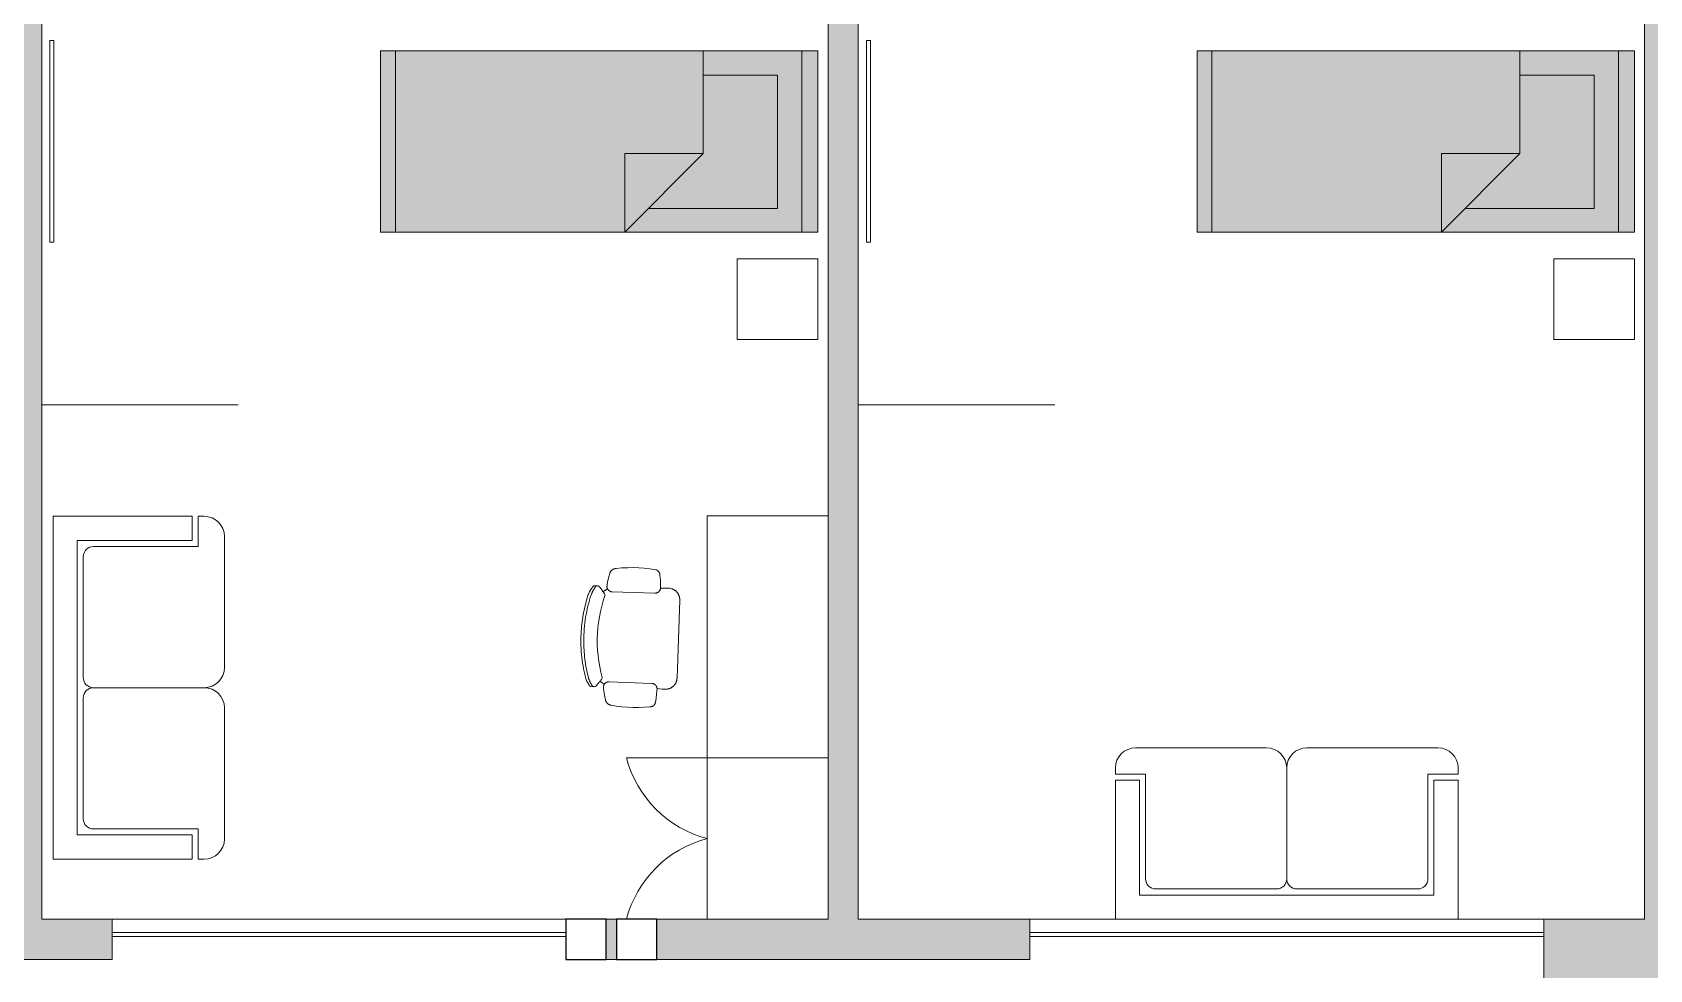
# Model space of a CAD drawing. Header units: metres. Extents: x 51 to 18146, y -212 to 18074.
# Drawn here: x 96.37 to 104.38, y 351.39 to 356.03 of the extents above; entities that cross this region are included whole.
import ezdxf

# ---------------------------------------------------------------- set-up
doc = ezdxf.new("R2010")
doc.units = ezdxf.units.M
doc.layers.get('0').update_dxf_attribs({"color": 250})
for name, color, linetype, lineweight in [('P0 - Antepecho', 250, 'Continuous', 15), ('P0 - Estructura', 250, 'Continuous', 25), ('P0 - Mobiliario', 250, 'Continuous', 9), ('P0 - Paredes', 250, 'Continuous', 20), ('P0 - Ventanas', 250, 'Continuous', 15)]:
    doc.layers.add(name, color=color, linetype=linetype, lineweight=lineweight)
doc.layers.get('0').freeze()

# ---------------------------------------------------------------- blocks, each defined once
blk = doc.blocks.new('CAMA01')
at = {"true_color": 0xffffff, "transparency": 33554610}
h = blk.add_hatch(color=7, dxfattribs=at)
h.dxf.hatch_style = 1
h.paths.add_polyline_path([(-2.8824434e-09, -0.0021700000017881), (0, 1.8626e-12), (0.0009000000013039, -1.1920929e-09), (0.0008999971123412, -0.0021700011976063)])
for p, q in [((0.0008999998944213, -8.02843601183e-05), (-1.066413e-10, -8.02831587122e-05)), ((0.0001219024024904, -0.0005678501427174), (0.0001219028891064, -0.000200283318758)), ((0.0001219028891064, -0.000200283318758), (0.0007819028915837, -0.0002002841942012)), ((0.0007819028915837, -0.0002002841942012), (0.0007819020384897, -0.0008404724586327)), ((1.3510794379e-06, -0.0005694204699248), (0.0005095589705743, -0.000569421146065)), ((0.0005095589705743, -0.000569421146065), (0.0005095584532246, -0.0009580084774643)), ((0.0008999987235293, -0.0009580089971423), (0.0005095589705743, -0.000569421146065)), ((0.0008999987235293, -0.0009580089971423), (0.0005095584532246, -0.0009580084774643)), ((0.0008999972106364, -0.0020961682585045), (-2.78437e-09, -0.0020961670682743))]:
    blk.add_line(p, q)
blk.add_lwpolyline([(-2.8824434e-09, -0.0021700000017881), (0, 1.8626e-12), (0.0009000000013039, -1.1920929e-09), (0.0008999971123412, -0.0021700011976063)], close=True)
blk = doc.blocks.new('MSA2')
for p, q in [((-0.8499999999999472, -0.0300000000001295), (-0.8499999999999472, -0.7200000000001237)), ((-0.8499999999999472, -0.0300000000001295), (0.8499999999999561, -0.0299999999998701)), ((0.8499999999999561, -0.0299999999998701), (0.8499999999999596, -0.7199999999998643)), ((-0.7299999999999427, -0.1500000000001305), (0.7299999999999552, -0.1499999999998711)), ((-0.7299999999999427, -0.1500000000001305), (-0.7299999999999427, -0.7200000000001308)), ((0.7299999999999552, -0.1499999999998711), (0.7299999999999587, -0.7199999999998679)), ((-0.6999999999999416, -0.2300000000001288), (-0.6999999999999451, -0.7500000000001319)), ((-0.6499999999999408, -0.1800000000001281), (-0.049999999999943, -0.1800000000001316)), ((5.42e-14, -0.2300000000001323), (5.42e-14, -0.7799997975279429)), ((0.0500000000000549, -0.1800000000001281), (0.6500000000000528, -0.1800000000001281)), ((0.7000000000000535, -0.2300000000001288), (0.6999999999998581, -0.7500000000001319)), ((-0.8499999999999472, -0.7200000000001237), (-0.7299999999999427, -0.7200000000001308)), ((0.7299999999999587, -0.7199999999998679), (0.8499999999999596, -0.7199999999998643)), ((-0.8499999999999472, -0.7500000000001248), (-0.6999999999999451, -0.7500000000001319)), ((-0.8499999999999472, -0.7500000000001248), (-0.8499999999999472, -0.780000000000126)), ((0.8500000000000555, -0.7500000000001248), (0.6999999999998581, -0.7500000000001319)), ((0.8500000000000555, -0.7500000000001248), (0.8500000000000555, -0.780000000000126)), ((-0.7499999999999459, -0.8800000000001272), (-0.0999998320310693, -0.8800000000001272)), ((0.0999997620184319, -0.8800000000001272), (0.7499999107484472, -0.8800000000001272))]:
    blk.add_line(p, q)
for centre, radius, start, end in [((-0.6499999999999408, -0.2300000000001288), 0.05, 89.99999999999969, 179.9999999999998), ((-0.049999999999943, -0.2300000000001323), 0.05, 1.527e-13, 89.99999999999972), ((0.0500000000000549, -0.2300000000001288), 0.05, 90, 180.0000000000001), ((0.6500000000000528, -0.2300000000001288), 0.05, 3.562e-13, 90), ((-0.7499999999999459, -0.780000000000126), 0.1, 180.0000000000007, 270), ((-0.0999999999999473, -0.780000000000126), 0.1, 270.0001363534254, 0.0001160080155581), ((0.1000000000000556, -0.780000000000126), 0.1, 179.9998839919844, 269.9998636465746), ((0.7500000000000578, -0.780000000000126), 0.1, 270.0000000000001, 359.9999999999992)]:
    blk.add_arc(centre, radius, start, end)
blk = doc.blocks.new('-COL40-')
at = {"color": 0}
blk.add_lwpolyline([(-0.1999999999710837, 0.1999999998887603), (-0.1999999999710837, -0.200000000115196), (0.2000000000328441, -0.200000000115196), (0.2000000000328441, 0.1999999998887603)], close=True, dxfattribs=at)
blk = doc.blocks.new('EQ_Silla - Haworth-Zody Task1 - Silla operativa con apoyabrazos-V157-Layout Copy 1')
for p, q in [((0.3079581747192112, 0.0921738494505853), (-0.0793581747191419, 0.0921738494505875)), ((-0.1348424355650827, -0.0052449329755294), (-0.1353583258991049, 0.00684369083393)), ((0.3639583258991628, 0.0068436908339243), (0.3634424355651413, -0.0052449329755223)), ((-0.1086311546798821, -0.2437535726801241), (-0.1095237594148359, -0.0318337865780272)), ((0.3381237594148705, -0.0318337865779708), (0.3372311546799081, -0.2437535726801198)), ((-0.1358731024365228, -0.3180360660910343), (-0.1358731024365228, -0.3316857496327566)), ((0.3644731024365748, -0.331688326845399), (0.3644731024365748, -0.3180386937343387))]:
    blk.add_line(p, q)
at = {"flags": 128}
for points in [[(-0.1353583258991047, 0.0068436908339301), (-0.1359113819123139, 0.0198119512624371), (-0.1364562745090984, 0.0325887929057688)], [(0.365056274509157, 0.0325887929057683), (0.3645113819123725, 0.0198119512624365), (0.3639583258991634, 0.0068436908339292)], [(-0.2259057824548897, -0.0339270631162997), (-0.2290985714151343, -0.0614857801550134), (-0.2311867517393447, -0.0891501306642502), (-0.2321669827844545, -0.116875857584614), (-0.2320376963898896, -0.1446186056675393), (-0.2307990993863124, -0.1723339924342266), (-0.2284531732646974, -0.1999776791781552), (-0.2250036710064151, -0.2275054418975346), (-0.2243909969472571, -0.2316244073007391)], [(-0.2030415816124818, -0.0106836094461181), (-0.2041147055000873, -0.0108697968385668), (-0.2051795254931787, -0.0110987488107282), (-0.2062343381069231, -0.0113700990882817), (-0.2072774558661582, -0.011683413568676), (-0.2083072100049888, -0.0120381910155698), (-0.209321953136453, -0.0124338638607339), (-0.2103200618880125, -0.0128697991120263), (-0.2112999394985715, -0.0133452993660338), (-0.2122600183730034, -0.0138596039237884), (-0.2131987625899065, -0.0144118900077048), (-0.214114670358777, -0.0150012740778696), (-0.2150062764225875, -0.0156268132454913), (-0.2158721544018222, -0.0162875067813532), (-0.2167109190764331, -0.0169822977167305), (-0.2175212286018625, -0.0177100745343443), (-0.2183017866557187, -0.0184696729465391), (-0.21905134451164, -0.0192598777578906), (-0.2197687030369507, -0.0200794248092639), (-0.2204527146110336, -0.020927003000215), (-0.2211022849612838, -0.0218012563864419), (-0.2217163749137149, -0.0227007863490183), (-0.2222940020553939, -0.0236241538319009), (-0.2228342423061322, -0.0245698816440869), (-0.2233362313967547, -0.0255364568228245), (-0.2237991662518086, -0.0265223330540163), (-0.2242223062742774, -0.0275259331460024), (-0.224604974530393, -0.028545651552724), (-0.2249465588325723, -0.0295798569422661), (-0.2252465127188141, -0.0306268948066178), (-0.2255043563268677, -0.0316850901085477), (-0.2257196771619768, -0.0327527499613235), (-0.2258921307567439, -0.0338281663369217), (-0.2259057824548897, -0.0339270631163041)], [(-0.1373623365881645, -0.0049486939613892), (-0.1577386763790189, -0.0058132096444355), (-0.1780641458648533, -0.0074918700685434), (-0.1983062286303285, -0.0099819897351263), (-0.2030415816124818, -0.010683609446116)], [(-0.1095237594148359, -0.0318337865779687), (-0.1095590873103461, -0.0307452037547336), (-0.1096379186496258, -0.029658904420664), (-0.109760127319327, -0.0285766264229619), (-0.1099255178116617, -0.0275001011755637), (-0.1101338255371344, -0.0264310508892045), (-0.1103847172477954, -0.0253711858162947), (-0.1106777915704449, -0.0243222015148612), (-0.1110125796486866, -0.0232857761360084), (-0.1113885458930076, -0.022263567739255), (-0.1118050888376129, -0.0212572116399853), (-0.1122615421026607, -0.0202683177932689), (-0.1127571754602973, -0.0192984682183062), (-0.1132911960028721, -0.0183492144675256), (-0.1138627494114334, -0.0174220751444485), (-0.1144709213224718, -0.0165185334741922), (-0.1151147387906484, -0.0156400349307003), (-0.1157931718453511, -0.0147879849242257), (-0.1165051351384374, -0.0139637465530215), (-0.1172494896804949, -0.0131686384226626), (-0.1180250446630553, -0.0124039325365302), (-0.1188305593635831, -0.0116708522609288), (-0.1196647451303969, -0.0109705703679031), (-0.1205262674442145, -0.0103042071591043), (-0.1214137480531253, -0.0096728286735101), (-0.1223257671774634, -0.0090774449820177), (-0.1232608657811865, -0.0085190085715197), (-0.1242175479060003, -0.0079984128211503), (-0.1251942830645992, -0.0075164905730539), (-0.1261895086890887, -0.0070740128000239), (-0.1272016326307547, -0.0066716873721056), (-0.1282290357072089, -0.0063101579241556), (-0.1292700742927113, -0.0059900028261697), (-0.1303230829475796, -0.0057117342580201), (-0.1313863770826048, -0.005475797390033), (-0.1324582556539965, -0.0052825696708861), (-0.1335370038846878, -0.0051323602237092), (-0.134620896007637, -0.0050254093515644), (-0.1357081980266702, -0.0049618881530305), (-0.1367971704905018, -0.004941898248489), (-0.1373623365881645, -0.0049486939613892)], [(0.3659623365881904, -0.0049486939613914), (0.3648731838078021, -0.0049460778141358), (0.3637847976154853, -0.004987018254039), (0.3626989191969669, -0.005071449785128), (0.3616172857260727, -0.0051992373349601), (0.3605416275856133, -0.0053701764707109), (0.3594736655991776, -0.0055839937262419), (0.3584151082780946, -0.0058403470395459), (0.3573676490882852, -0.0061388263000106), (0.3563329637409899, -0.0064789540044937), (0.3553127075120656, -0.0068601860212201), (0.3543085125938127, -0.0072819124602927), (0.3533219854838964, -0.0077434586493685), (0.3523547044152356, -0.0082440862129998), (0.3514082168312066, -0.0087829942538932), (0.3504840369100362, -0.0093593206341293), (0.3495836431424448, -0.0099721433544521), (0.3487084759664051, -0.0106204820292336), (0.3478599354626877, -0.0113032994548983), (0.3470393791150767, -0.0120195032692313), (0.3462481196387094, -0.0127679476989044), (0.3454874228799383, -0.0135474353924911), (0.3447585057913172, -0.0143567193359696), (0.3440625344846842, -0.0151945048476589), (0.3434006223656677, -0.0160594516494659), (0.342773828352465, -0.0169501760110126), (0.3421831551817704, -0.0178652529633367), (0.3416295478046677, -0.0188032185785221), (0.3411138918748615, -0.0197625723116761), (0.340637012331836, -0.0207417794014595), (0.3401996720811347, -0.0217392733254384), (0.3398025707738567, -0.0227534583061066), (0.3394463436873875, -0.0237827118638474), (0.339131560709081, -0.0248253874125268), (0.3388587254245371, -0.0258798168936974), (0.3386282743120266, -0.0269443134451216), (0.3384405760441544, -0.0280171740993969), (0.3382959308981218, -0.0290966825083422), (0.3381945702752966, -0.0301811116887841), (0.338136656331064, -0.0312687267853699), (0.3381237594148705, -0.0318337865779708)], [(0.4316415816125078, -0.0106836094461181), (0.4114237683748084, -0.008003564945704), (0.3911149540360872, -0.0061341610851239), (0.3707476283669665, -0.0050783885117593), (0.3659623365881904, -0.0049486939613914)], [(0.4545057824549243, -0.0339270631163019), (0.4543372727566161, -0.0328510217115055), (0.4541258676687744, -0.0317825796157044), (0.4538719053944187, -0.0307234461083226), (0.4535757922190153, -0.0296753155770392), (0.4532380018604885, -0.0286398648071169), (0.452859074711343, -0.027618750298897), (0.4524396169741899, -0.0266136056177707), (0.4519802996919309, -0.0256260387808067), (0.4514818576742295, -0.0246576296842768), (0.4509450883219854, -0.0237099275761556), (0.4503708503516564, -0.022784448577641), (0.4497600624215067, -0.0218826732577137), (0.4491137016619228, -0.0210060442645106), (0.4484328021122387, -0.0201559640174228), (0.4477184530664777, -0.0193337924634995), (0.4469717973307345, -0.0185408449018479), (0.4461940293949053, -0.0177783898793981), (0.4453863935217819, -0.017047647161553), (0.4445501817564482, -0.0163497857807756), (0.443686731859372, -0.0156859221663969), (0.4427974251661927, -0.0150571183585982), (0.4418836843778915, -0.0144643803093122), (0.4409469712848398, -0.0139086562729976), (0.4399887844281344, -0.0133908352895473), (0.4390106567023638, -0.0129117457620805), (0.438014152903227, -0.0124721541316412), (0.4370008672242201, -0.0120727636510527), (0.4359724207062869, -0.011714213259899), (0.4349304586444543, -0.0113970765623171), (0.4338766479557564, -0.011121860909363), (0.4328126745124866, -0.0108890065873766), (0.4317402404451839, -0.0106988861135979), (0.4316415816125078, -0.0106836094461181)], [(0.4529909969472917, -0.2316244073007391), (0.4566057039634906, -0.2041178502760709), (0.4591175506984393, -0.1764887458362824), (0.4605225187331963, -0.1487812946545938), (0.4608183604186155, -0.1210398227422797), (0.4600046024711065, -0.093308710536543), (0.4580825467298099, -0.0656323219012465), (0.4550552680738797, -0.0380549331542383), (0.4545057824549243, -0.0339270631163019)], [(-0.2243909969472571, -0.2316244073007391), (-0.2241628828186982, -0.2329480334900994), (-0.2238820202270957, -0.2342614787875673), (-0.2235488584926584, -0.2355626419608503), (-0.2231639306031157, -0.2368494414264444), (-0.2227278523609645, -0.2381198185797041), (-0.2222413213983628, -0.2393717410881813), (-0.2217051160610755, -0.2406032061429317), (-0.2211200941632546, -0.2418122436625586), (-0.2204871916151352, -0.2429969194449534), (-0.2198074209257764, -0.2441553382615741), (-0.2190818695832824, -0.2452856468894291), (-0.2183116983150258, -0.2463860370758403), (-0.2174981392307288, -0.2474547484312462), (-0.2166424938513942, -0.248490071245452), (-0.2157461310270817, -0.249490349222817), (-0.2148104847471083, -0.2504539821319509), (-0.2138370518459289, -0.2513794283657758), (-0.212827389608519, -0.252265207407726), (-0.2117831132790869, -0.2531099022002948), (-0.2107058934769891, -0.2539121614120035), (-0.2095974535241188, -0.254670701599259), (-0.2084595666879351, -0.2553843092595656), (-0.2072940533446453, -0.2560518427729016), (-0.206102778066977, -0.2566722342280403), (-0.2048876466412342, -0.2572444911310017), (-0.203650603018498, -0.2577676979928073), (-0.2023936262046666, -0.2582410177941049), (-0.2011187270945072, -0.2586636933241708), (-0.1998279452546224, -0.259035048392322), (-0.1997320632002284, -0.259060417120922)], [(0.4283320632002545, -0.2590604171209198), (0.4296239362141156, -0.258692876020003), (0.4309000781434492, -0.2582739677710921), (0.4321584474333874, -0.257804362538013), (0.4333970309615147, -0.257284811588972), (0.4346138472584016, -0.2567161460946457), (0.4358069496775372, -0.256099275798521), (0.436974429509587, -0.2554351875614793), (0.4381144190358515, -0.2547249437830337), (0.4392250945162705, -0.2539696807017244), (0.4403046791070125, -0.2531706065773612), (0.4413514457030364, -0.2523289997580819), (0.4423637197010831, -0.2514462066352757), (0.4433398816786968, -0.2505236394896039), (0.4442783699849464, -0.2495627742317047), (0.4451776832387474, -0.2485651480410222), (0.446036382730738, -0.2475323569066372), (0.4468530947249013, -0.2464660530740486), (0.4476265126562744, -0.2453679424019225), (0.4483553992211581, -0.2442397816330897), (0.4490385883565301, -0.2430833755841091), (0.4496749871055124, -0.2419005742579801), (0.4502635773658725, -0.2406932698845023), (0.4508034175187425, -0.2394633938931351), (0.4512936439350432, -0.2382129138230975), (0.4517334723570924, -0.2369438301757484), (0.4521221991532235, -0.2356581732142048), (0.4524592024434995, -0.2343579997153386), (0.4527439430945475, -0.2330453896793981), (0.4529759655820493, -0.2317224430024375), (0.4529909969472917, -0.2316244073007391)], [(-0.1997320632002284, -0.259060417120922), (-0.1820200502348526, -0.2633419205167265), (-0.1641509905205514, -0.2669117075609025), (-0.1461534707410165, -0.2697640673556791), (-0.1391678896288675, -0.2706734188888888)], [(-0.1391678896288675, -0.2706734188888888), (-0.138084363155193, -0.2707840127589272), (-0.1369972808118873, -0.2708511886634137), (-0.1359083816988242, -0.2708748391352249), (-0.1348194078222842, -0.2708549263386543), (-0.1337321013081743, -0.2707914821299289), (-0.1326482016149616, -0.2706846080062496), (-0.1315694427509482, -0.2705344749434047), (-0.1304975505001813, -0.2703413231222828), (-0.12943423966161, -0.2701054615445896), (-0.1283812113057503, -0.2698272675385319), (-0.1273401500533352, -0.269507186155175), (-0.1263127213802844, -0.2691457294564522), (-0.1253005689533135, -0.2687434756959767), (-0.1243053120003777, -0.2683010683939536), (-0.1233285427202891, -0.267819215307695), (-0.1223718237355444, -0.2672986872993448), (-0.1214366855924268, -0.266740317102674), (-0.1205246243124612, -0.2661449979908931), (-0.1196370989991569, -0.2655136823475805), (-0.118775529503675, -0.2648473801430911), (-0.1179412941534148, -0.2641471573188192), (-0.1171357275469853, -0.2634141340819032), (-0.1163601184191019, -0.2626494831131629), (-0.115615707578921, -0.2618544276910216), (-0.1149036859249793, -0.2610302397345612), (-0.1142251925400497, -0.2601782377686855), (-0.1135813128687973, -0.2592997848147942), (-0.1129730769813451, -0.2583962862102264), (-0.1124014579253589, -0.2574691873599969), (-0.1118673701693946, -0.2565199714245132), (-0.1113716681399284, -0.2555501569467706), (-0.1109151448544657, -0.2545612954230576), (-0.1104985306528718, -0.2535549688208612), (-0.1101224920289928, -0.2525327870480789), (-0.10978763056443, -0.2514963853774908), (-0.1094944819660702, -0.2504474218306851), (-0.109243515209148, -0.2493875745255609), (-0.1090351317869315, -0.2483185389917287), (-0.1088696650684436, -0.2472420254579858), (-0.1087473797651453, -0.2461597561163532), (-0.1086684715074224, -0.2450734623668914), (-0.1086330665316714, -0.2439848820478776), (-0.1086311546798734, -0.2437535726801068)], [(0.3180339258551021, -0.2790479169573947), (0.2915353869987303, -0.2866681727421991), (0.264753315191917, -0.2932226742093714), (0.2377305560363472, -0.2987009355547874), (0.2105103401821298, -0.3030941927289263), (0.1831362141679493, -0.3063954174574919), (0.1556519707559357, -0.3085993284851342), (0.1281015788725522, -0.3097024000243577), (0.1005291132677119, -0.3097028673960068), (0.0729786840045694, -0.308600729852388), (0.0454943658928295, -0.3063977505784579), (0.0181201279784691, -0.3030974538711131), (-0.0091002367973795, -0.2987051195010604), (-0.0361231816577749, -0.293227774266308), (-0.0629054756555216, -0.2866741807508004), (-0.0894042728334855, -0.2790548233061256), (-0.0894339737252274, -0.279045635561457)], [(0.3372311546799081, -0.2437535726801198), (0.3372573112773313, -0.2448424144756375), (0.3373269890107104, -0.2459293393289375), (0.337440076410526, -0.2470126083921226), (0.3375963925610668, -0.248090488665779), (0.3377956873898316, -0.2491612557714013), (0.3380376420676194, -0.2502231967100319), (0.3383218695185501, -0.2512746126027222), (0.3386479150393442, -0.2523138214083147), (0.3390152570267053, -0.2533391606144177), (0.3394233078118304, -0.2543489898970247), (0.3398714146005028, -0.2553416937447018), (0.3403588605174522, -0.2563156840430643), (0.340884865753198, -0.2572694026154024), (0.3414485888115641, -0.2582013237154537), (0.3420491278559165, -0.2591099564682489), (0.3426855221518979, -0.2599938472552216), (0.3433567536043881, -0.2608515820396724), (0.3440617483862405, -0.2616817886289058), (0.3447993786562031, -0.262483138869491), (0.3455684643632004, -0.2632543507719782), (0.3463677751341602, -0.2639941905618516), (0.3471960322423637, -0.2647014746532629), (0.3480519106531192, -0.265375071542554), (0.3489340411435489, -0.2660139036183842), (0.349841012493038, -0.2666169488857135), (0.3507713737409175, -0.2671832426007649), (0.3517236365076464, -0.2677118788143875), (0.352696277375941, -0.2682020118214066), (0.3536877403279017, -0.2686528575135758), (0.3546964392342994, -0.2690636946339568), (0.3557207603920622, -0.2694338659308034), (0.3567590651058482, -0.2697627792090036), (0.3578096923096145, -0.2700499082774717), (0.3588709612239562, -0.2702947937909601), (0.3599411740449951, -0.2704970439848763), (0.3610186186605226, -0.2706563353020565), (0.3621015713889862, -0.2707724129103762), (0.3631882997370499, -0.2708450911104243), (0.3642770651711794, -0.2708742536325827), (0.3653661258989389, -0.2708598538230393), (0.3664537396554679, -0.2708019147184149), (0.3675381664907901, -0.2707005290089174), (0.3677678896289022, -0.2706734188888888)], [(0.3677678896288936, -0.2706734188888867), (0.3858073614905924, -0.2680996804474562), (0.4037294816122606, -0.2648066142534339), (0.4215055784249018, -0.2607994885102467), (0.4283320632002545, -0.2590604171209198)]]:
    blk.add_lwpolyline(points, dxfattribs=at)
for centre, major_axis, ratio, start_param, end_param in [((-0.0347523265836348, -0.2038370660846777), (0.2390804884998245, 0), 0.2923717047227383, 4.322964098592838, 4.347116558305048), ((0.263352326583653, -0.2038370660846777), (0.2390804884998248, 0), 0.2923717047227375, 5.077661402464497, 5.101813862176602)]:
    blk.add_ellipse(centre, major_axis=major_axis, ratio=ratio, start_param=start_param, end_param=end_param)
for points, knots in [([(-0.1314380760497149, 0.0585569405649997), (-0.1297150664134181, 0.0622049993486029), (-0.1268267779686376, 0.0672396324690435), (-0.1228101934131865, 0.072233395030301), (-0.1203669322204662, 0.0748442378107491), (-0.1185018842746867, 0.0766909481448618), (-0.1165902236666237, 0.0784190854458624), (-0.1139540500915292, 0.0805604901037947), (-0.1112614310052826, 0.0824861091285717), (-0.1085274334031657, 0.0841947354003728), (-0.106433286324765, 0.0853610641548807), (-0.1043340738447774, 0.0864264847716688), (-0.1015707032626833, 0.0877225107419734), (-0.0981770538230757, 0.0890945775587135), (-0.0954845473331059, 0.0898998263396851), (-0.0941474130462302, 0.0902271186446056)], [-1, -1, -1, -1, -0.8, -0.7000000000000001, -0.6500000000000002, -0.6000000000000001, -0.55, -0.5, -0.4, -0.35, -0.3, -0.25, -0.2, -0.1, 0, 0, 0, 0]), ([(-0.0912548920958012, 0.0909218871233229), (-0.0915450652540238, 0.0908802870929717), (-0.0919957326131124, 0.0907874257727281), (-0.0925483211512657, 0.0906469955357859), (-0.0928719213143915, 0.0905603888061155), (-0.0931180570100462, 0.0904925975232822), (-0.0933696003785661, 0.0904237960916198), (-0.093713264971736, 0.0903324866181086), (-0.0941542438341353, 0.0902182535196321), (-0.0946028172485875, 0.0901013558814184), (-0.0949617143853118, 0.0900034539976073), (-0.0952291737335568, 0.0899263443002192), (-0.0954960644965827, 0.0898466640849928), (-0.095853985948821, 0.0897398030563044), (-0.0963032750667688, 0.0896033765113959), (-0.0968444538122919, 0.089434531879339), (-0.0975653447057774, 0.0891980675816562), (-0.0984682183169726, 0.0888876764882781), (-0.0999137331434023, 0.0883592448499803), (-0.1017166160443157, 0.0876362108280078), (-0.1035040749845878, 0.0868323832204166), (-0.1049187213883338, 0.0861447211224973), (-0.1059668726287512, 0.0856057065682478), (-0.1068296396914773, 0.0851411672947812), (-0.1075111285436064, 0.0847630670407482), (-0.1079293252131913, 0.0845206704445937), (-0.1082606756683073, 0.0843251844328052), (-0.1085921363216849, 0.0841310812998083), (-0.1090030348957417, 0.0838886158620501), (-0.109485070949114, 0.0835962146224568), (-0.109947995136831, 0.0832999867258977), (-0.1103908516763099, 0.0830040426541177), (-0.110961806556296, 0.0826213360339343), (-0.1113660269212711, 0.0823542513260005), (-0.1116250685030013, 0.0821934378051991)], [-1, -1, -1, -1, -0.95, -0.925, -0.9125, -0.9, -0.8875, -0.875, -0.85, -0.825, -0.8125, -0.8, -0.7875000000000001, -0.775, -0.75, -0.725, -0.7, -0.65, -0.6, -0.5, -0.4, -0.35, -0.3, -0.25, -0.225, -0.2, -0.1875, -0.175, -0.15, -0.125, -0.1, -0.075, -0.05, 0, 0, 0, 0]), ([(0.3402250685030618, 0.0821934378051991), (0.3399660269213316, 0.0823542513260005), (0.3395618075732008, 0.0826213369436711), (0.33899084998163, 0.0830040411378895), (0.3385480015769064, 0.0832999924875646), (0.3380850468838576, 0.0835961930920169), (0.3376031247170578, 0.0838886962221422), (0.3371096213872324, 0.0841792744774303), (0.3366126457873563, 0.0844719137578753), (0.3361111689852555, 0.0847630797735141), (0.3356001688980332, 0.0850468686676951), (0.3350838644510113, 0.0853260645257113), (0.3343925663116907, 0.085696072125253), (0.3335185934590543, 0.086144545333104), (0.3321041489130438, 0.0868324848063964), (0.3303165903355381, 0.0876361755011523), (0.3285137363415899, 0.0883592492445658), (0.327068217702178, 0.0888876756433947), (0.3261653447821551, 0.0891980676865211), (0.3254444537979598, 0.0894345318595585), (0.3249032750707748, 0.0896033765168135), (0.324453985948395, 0.0897398030556319), (0.3240960644967383, 0.0898466640851193), (0.3238291737335958, 0.0899263443001852), (0.3235617143853818, 0.090003453997616), (0.3232028172486476, 0.0901013558814132), (0.3227542438341999, 0.0902182535196337), (0.3223132649717997, 0.0903324866181083), (0.32196960037863, 0.0904237960916197), (0.3217180570101101, 0.0904925975232821), (0.3214719213144551, 0.0905603888061154), (0.3211483211513297, 0.0906469955357859), (0.3205957326131762, 0.0907874257727281), (0.320145065254088, 0.0908802870929716), (0.3198548920958655, 0.090921887123323)], [-1, -1, -1, -1, -0.95, -0.925, -0.9, -0.875, -0.85, -0.825, -0.8, -0.775, -0.75, -0.725, -0.7, -0.65, -0.6, -0.5, -0.4, -0.35, -0.3, -0.275, -0.25, -0.225, -0.2125, -0.2, -0.1875, -0.175, -0.15, -0.125, -0.1125, -0.1, -0.0875, -0.075, -0.05, 0, 0, 0, 0]), ([(0.3227474130462934, 0.0902271186446056), (0.3240845473331688, 0.0898998263396851), (0.3267770478724963, 0.0890945751015192), (0.3301707196270103, 0.0877225174992574), (0.3329340455792904, 0.0864264730999959), (0.3350333941802102, 0.0853611086915262), (0.3371270302472412, 0.0841945689254619), (0.3391794363733747, 0.0829138870595185), (0.3412021246302125, 0.0815209806391065), (0.3432145982531228, 0.0800257603019773), (0.3451898205139021, 0.0784189189722743), (0.3471019921181163, 0.0766909926765461), (0.3489669039998317, 0.0748442261575976), (0.3514102095393579, 0.0722334016892441), (0.3554267658741137, 0.0672396274748355), (0.3583150664134776, 0.0622049993486028), (0.3600380760497742, 0.0585569405649997)], [-1, -1, -1, -1, -0.9, -0.8, -0.75, -0.7, -0.65, -0.6, -0.55, -0.5, -0.45, -0.4, -0.35, -0.3, -0.2, 0, 0, 0, 0]), ([(-0.1321916451116984, 0.0568125370264888), (-0.1329325412387867, 0.0550153412506641), (-0.1337976136406429, 0.0524626544181907), (-0.1345885741090656, 0.0498449734717892), (-0.1347818098146319, 0.0491391363902812)], [-0.4, -0.4, -0.4, -0.4, -0.3, -0.2637270941814748, -0.2637270941814748, -0.2637270941814748, -0.2637270941814748]), ([(0.3633500437148493, 0.0491204072770976), (0.3631675369587037, 0.0498319723106151), (0.3625647839866263, 0.0519938256115156), (0.3616846880836481, 0.0545548180593154), (0.3609745209703981, 0.056363588224411), (0.3607919793008476, 0.0568120722252804)], [-0.7362729058178431, -0.7362729058178431, -0.7362729058178431, -0.7362729058178431, -0.7, -0.625, -0.6, -0.6, -0.6, -0.6]), ([(0.365056274509157, 0.0325887929057699), (0.3651485838705521, 0.0359120853151212), (0.3649565400764512, 0.0402067050411395), (0.364354048057217, 0.0442993238559526), (0.3641750627479618, 0.0453106595850098)], [-1, -1, -1, -1, -0.85, -0.8, -0.8, -0.8, -0.8]), ([(-0.1337786907094627, -0.3249020827640658), (-0.135906091699721, -0.3214693965513963), (-0.1371751026193961, -0.3126456559319503), (-0.12829460167852, -0.3034425634114581), (-0.1194608401669618, -0.2978855819632817)], [0, 0, 0, 0, 0.4, 1, 1, 1, 1]), ([(-0.1074918230792057, -0.2888121454244476), (-0.1121228672009224, -0.2838407900334862), (-0.1170496171537303, -0.2761411101364257), (-0.1207642644605192, -0.2676251329153607), (-0.1215032036702093, -0.265420628539105)], [-0.615205812332493, -0.615205812332493, -0.615205812332493, -0.615205812332493, -0.3333333333333333, -0.2383083685885172, -0.2383083685885172, -0.2383083685885172, -0.2383083685885172]), ([(0.3182968984863848, -0.2789838552986206), (0.3195734718198324, -0.2787313475865032), (0.3231140776195827, -0.279733789260372), (0.3314172477224516, -0.2850158214006022), (0.3382952314330134, -0.2903875713721492), (0.3421363161204112, -0.293591444593777)], [0.5555555555555556, 0.5555555555555556, 0.5555555555555556, 0.5555555555555556, 0.7222222222222223, 0.861111111111111, 1, 1, 1, 1]), ([(0.3499498264599861, -0.2653854354134375), (0.3492225466266153, -0.2675926150886794), (0.3458838400052281, -0.2762225328453685), (0.3405781386974866, -0.2836485189764659), (0.3360251494315221, -0.2887257886244559)], [-0.7616916314111954, -0.7616916314111954, -0.7616916314111954, -0.7616916314111954, -0.6666666666666666, -0.3847676228222946, -0.3847676228222946, -0.3847676228222946, -0.3847676228222946]), ([(-0.1358730539699896, -0.3316857933774743), (-0.1358730716698342, -0.3322311745893991), (-0.1357071444796072, -0.3345162848192777), (-0.134842403328534, -0.3367613858057219), (-0.1337786907094627, -0.3384520484646375)], [0.737607479234478, 0.737607479234478, 0.737607479234478, 0.737607479234478, 0.8, 1, 1, 1, 1]), ([(-0.1310647324885156, -0.3407727578257767), (-0.1304087486750281, -0.3412433366769766), (-0.1292752412818839, -0.3420185975739311), (-0.1274996982783947, -0.3431947111588242), (-0.1260434887665344, -0.3441407182446821), (-0.1244773714650745, -0.3451798244168842), (-0.1228103598290906, -0.3463057042579011), (-0.12104375760466, -0.3474801192347597), (-0.1191735807349251, -0.3486561708132653), (-0.117213702178536, -0.3498535135795542), (-0.1151780480097815, -0.3510957603182133), (-0.1130603703682172, -0.3523419958102755), (-0.1108523265255993, -0.353552876929276), (-0.1085649294256907, -0.354747300182296), (-0.1062142841248763, -0.3559457282642105), (-0.1037947649462705, -0.3571082414529676), (-0.1004719852581668, -0.3585650497501463), (-0.0961567873518932, -0.3602179920740933), (-0.0925911590540601, -0.3614058330218435), (-0.0907912950076257, -0.3619623952951482)], [0, 0, 0, 0, 0.1, 0.15, 0.2, 0.25, 0.3, 0.35, 0.4, 0.45, 0.5, 0.55, 0.6, 0.65, 0.7, 0.75, 0.8, 0.9, 1, 1, 1, 1]), ([(-0.0907912950076256, -0.3474618679703779), (-0.0942680523817027, -0.3463876329080688), (-0.0994059711727877, -0.3446195130800963), (-0.105002942434549, -0.3421704771320599), (-0.1080724663198226, -0.3406959494216788), (-0.1103165403508348, -0.3395944114159666), (-0.112487871594749, -0.3384773580103986), (-0.1145768656384439, -0.3373305232248826), (-0.116589148939889, -0.3361863993807774), (-0.1185290146536919, -0.3350793053819868), (-0.1203841288227367, -0.3339894955007812), (-0.1221426327260924, -0.3329006803171306), (-0.1238073739446585, -0.3318514045104572), (-0.1259009238617184, -0.330550455883545), (-0.1282577513416973, -0.3291013552903756), (-0.1298150520158429, -0.3280865780225927), (-0.1305025374767579, -0.3276190141623122)], [0, 0, 0, 0, 0.2, 0.3, 0.35, 0.4, 0.45, 0.5, 0.55, 0.6, 0.65, 0.7, 0.75, 0.8, 0.9, 1, 1, 1, 1]), ([(0.319391228184764, -0.347464045243886), (0.3046021359036028, -0.3518158320251878), (0.274813466431913, -0.3595672499036816), (0.2142851778767307, -0.3712957419931038), (0.1297869535541905, -0.3794257330630491), (0.0410397077518383, -0.3751645170797891), (-0.034978108881693, -0.3623010580254756), (-0.0723010258359775, -0.3529027835194002), (-0.0907912950076254, -0.3474618679703778)], [0, 0, 0, 0, 0.1111111111111111, 0.2222222222222222, 0.4444444444444445, 0.7222222222222223, 0.861111111111111, 1, 1, 1, 1]), ([(-0.0907912950076187, -0.3619623952951483), (-0.0759905701880261, -0.3662689688468676), (-0.046184825658495, -0.3739403087487274), (0.0143454856175163, -0.3855499629885253), (0.0988256973377897, -0.3936022397803471), (0.1875433485958242, -0.3893816570356043), (0.2635619898034067, -0.3766452575738768), (0.3008943567924756, -0.3673465649347187), (0.319391228184764, -0.3619645484427746)], [0, 0, 0, 0, 0.1111111111111111, 0.2222222222222222, 0.4444444444444445, 0.7222222222222223, 0.861111111111111, 1, 1, 1, 1]), ([(0.3591026039593567, -0.3276215275543771), (0.358415124038431, -0.3280890818918089), (0.3568578321379268, -0.3291038401627929), (0.3545010096957226, -0.3305529170153902), (0.3524074601277312, -0.3318538468633681), (0.3507427173372466, -0.3329031087064918), (0.3489842101681901, -0.3339919098468778), (0.3471290912072114, -0.3350817053135703), (0.3451892191928324, -0.3361887848139922), (0.3431769280829451, -0.3373328941587834), (0.3410879248834381, -0.3384797139909614), (0.3389165833208611, -0.3395967514769669), (0.3366724977681628, -0.3406982728571726), (0.3336029569863288, -0.342172777849338), (0.3280059535284554, -0.3446217701127088), (0.3228680050531276, -0.3463898439289129), (0.3193912281848114, -0.3474640452438859)], [0, 0, 0, 0, 0.1, 0.2, 0.25, 0.3, 0.35, 0.4, 0.45, 0.5, 0.55, 0.6, 0.65, 0.7, 0.8, 1, 1, 1, 1]), ([(0.3193912281848115, -0.3619645484427746), (0.3211911022133266, -0.3614080032692449), (0.324756750598788, -0.3602201945452039), (0.3290719727494483, -0.3585672878946667), (0.3323947708842752, -0.3571105047724024), (0.3348143033010936, -0.3559480087338251), (0.3371649609487108, -0.3547495966839004), (0.3394523692241416, -0.3535551890410984), (0.341660422997068, -0.3523443228106467), (0.3437781093425053, -0.3510981011275139), (0.3458137708196531, -0.3498558677597539), (0.347773655130867, -0.3486585384730316), (0.3496438361994114, -0.3474825004094836), (0.3514104410492671, -0.3463080986228044), (0.3530774535697003, -0.345182231972177), (0.3546435698797479, -0.3441431391823167), (0.3560997764943522, -0.3431971457103204), (0.3578753132017569, -0.3420210503707064), (0.3590088131247518, -0.3412458033233909), (0.3596647907910966, -0.3407752337721938)], [0, 0, 0, 0, 0.1, 0.2, 0.25, 0.3, 0.35, 0.4, 0.45, 0.5, 0.55, 0.6, 0.65, 0.7, 0.75, 0.8, 0.85, 0.9, 1, 1, 1, 1])]:
    blk.add_open_spline(points, degree=3, knots=knots)
for points in [[(-0.1116250685030013, 0.0821934378051993), (-0.1125721355134791, 0.0815414432195215), (-0.1134958227074884, 0.0808663443964892), (-0.1143964852061841, 0.0801671687235833)], [(-0.0941474130462303, 0.0902271186446056), (-0.0925234668989875, 0.0906611469063517), (-0.0892625394520366, 0.0913833347353718), (-0.0843185334859088, 0.0920302827009218), (-0.0810144716546324, 0.0921738494506121), (-0.0793581747191456, 0.0921738494506121)], [(-0.0833383878014822, 0.0920350799567064), (-0.0846637179480975, 0.0919425442847924), (-0.0873123375636431, 0.0916648692411203), (-0.089942936312261, 0.0912006914373595), (-0.0912548920958012, 0.0909218871233231)], [(0.3079581747192039, 0.0921738494506121), (0.3096144716546964, 0.0921738494506121), (0.3129185334859803, 0.0920302827009223), (0.3178625394520991, 0.091383334735372), (0.3211234668990504, 0.0906611469063517), (0.3227474130462934, 0.0902271186446056)], [(0.3198548920958656, 0.0909218871233231), (0.3185429363123251, 0.0912006914373595), (0.3159123375637066, 0.0916648692411205), (0.3132637179481688, 0.0919425442847929), (0.311938387801553, 0.0920350799567068)], [(0.3429967126122217, 0.0801670974351137), (0.3420959335193206, 0.0808663096586067), (0.3411721355135517, 0.0815414432195131), (0.3402250685030618, 0.0821934378051993)], [(-0.1364562745090983, 0.0325887929057688), (-0.1366153533177319, 0.0372094991122848), (-0.1359380657164682, 0.0461694910622288), (-0.133269887678143, 0.0545310753310691), (-0.1314380760497149, 0.0585569405649997)], [(-0.1355747358825383, 0.0453107708055402), (-0.1363042570909955, 0.0412600611186305), (-0.136579353657625, 0.0370198494515713), (-0.1364562745090983, 0.0325887929057696)], [(-0.126845154379137, 0.066821793767367), (-0.1277560807748633, 0.0654610975712508), (-0.1286231695724769, 0.0640535607740387), (-0.1294323728167443, 0.0625943896119477)], [(-0.1199265273590627, 0.0752771879964171), (-0.1209118545441325, 0.0742852643253627), (-0.1218620075771386, 0.0732527835221867), (-0.1227769151950361, 0.0721812472272598)], [(0.3513782028245383, 0.0721837990517621), (0.3504624451626814, 0.0732542557086287), (0.3495362621773022, 0.0743121409992559), (0.3485265273591227, 0.0752771879964171)], [(0.3580293330806757, 0.0625858851170294), (0.3572222827789, 0.0640481919290006), (0.3563416204609853, 0.0654425889707724), (0.3554451543791966, 0.0668217937673668)], [(0.3600380760497742, 0.0585569405649997), (0.3618698876782021, 0.0545310753310691), (0.3645380657165271, 0.0461694910622289), (0.3652153533177906, 0.0372094991122852), (0.365056274509157, 0.0325887929057693)], [(-0.1213551818269413, -0.2653646276346375), (-0.1207580552436469, -0.2671770965683204), (-0.1200770740818514, -0.2689710624395293), (-0.1193122383415549, -0.2707465327611029)], [(-0.1194608401669615, -0.2978855819632816), (-0.1184198368492226, -0.2972312599936729), (-0.1163916108992341, -0.2958608347764585), (-0.1144703585430339, -0.2943668470032506), (-0.1135363224763551, -0.2935889624776482)], [(-0.1158178110581695, -0.2776236299166693), (-0.1150202324035379, -0.2789889593867183), (-0.1141789828348935, -0.2803292782481608), (-0.1132762237685947, -0.2816231100551406)], [(-0.1135363224763551, -0.2935889624776482), (-0.1073906268400132, -0.2884628391765297), (-0.0971488544004196, -0.2808295641170204), (-0.0913933479879398, -0.2786432686975961), (-0.0896936098344454, -0.2789803061729968)], [(0.3418762237686529, -0.2816231100551414), (0.3427735245229002, -0.2803225504098565), (0.3435609515807609, -0.2789510105888695), (0.3443078638496921, -0.2775532468787881)], [(0.3421363161204112, -0.293591444593777), (0.3430703501200176, -0.2943693334760297), (0.3449915979910578, -0.2958633311186943), (0.3470198187461932, -0.2972337685176773), (0.34806081928725, -0.2978880971562483)], [(0.3479122383416136, -0.2707465327611029), (0.3486770740819068, -0.2689710624395369), (0.3493580552436996, -0.2671770965683359), (0.3499551818269922, -0.2653646276346609)], [(0.3480608192872509, -0.2978880971562483), (0.3510054130962477, -0.2997404522729548), (0.3561192172595029, -0.303430366758891), (0.3614149411227694, -0.3089311608900327), (0.3643021924273775, -0.3143669484894076), (0.3647605924337665, -0.3197152081690292), (0.3634423756026226, -0.3231883727090002), (0.3623786664970768, -0.3249047019979256)], [(-0.1305025374767579, -0.3276190141623122), (-0.1313551712131819, -0.3270838150518702), (-0.1327672461489301, -0.3260957940417204), (-0.1335510578679955, -0.3252725274530394), (-0.1337786907094622, -0.3249020827640658)], [(-0.1337786907094622, -0.3384520484646376), (-0.1335768455760833, -0.3387748843970572), (-0.1329151890378965, -0.3394845052229999), (-0.1317590577138056, -0.3403220239711499), (-0.1310647324885156, -0.3407727578257767)], [(0.3623786664970769, -0.3249047019979256), (0.362151036788545, -0.3252751353780979), (0.3613672441453771, -0.3260983730176789), (0.3599552115401088, -0.3270863524157322), (0.3591026039593567, -0.3276215275543771)], [(0.3596647907910967, -0.3407752337721938), (0.3603590925217336, -0.3403245207374879), (0.3615151857466233, -0.3394870384773118), (0.3621768246002774, -0.3387774438356073), (0.3623786664970769, -0.3384546184193729)], [(0.3623786664970768, -0.338454618419373), (0.3637742339110122, -0.3362365418889462), (0.3644727592537573, -0.3339764154670633), (0.3644730803940017, -0.3316842323589958)]]:
    blk.add_open_spline(points, degree=3)
blk = doc.blocks.new('C-E')
at = {"layer": 'P0 - Mobiliario'}
for p, q in [((0.5132936367388816, -0.8095162966507486), (0.5132936367388816, -0.8115162966512144)), ((0.5132936367388816, -0.8095162966507486), (0.5138936367388816, -0.8095162966507486)), ((0.5132936367388816, -0.8107162966509349), (0.5128936367388814, -0.8107162966509349)), ((0.5132936367388816, -0.8107162966509349), (0.5138936367407442, -0.8107162966509349)), ((0.5132936367388816, -0.8115162966509348), (0.5128936367388814, -0.8115162966509348))]:
    blk.add_line(p, q, dxfattribs=at)
for centre, start, end in [((0.5134374041783124, -0.8105725292115041), 194.8096404966109, 255.1903595033749), ((0.5134374041783124, -0.811660064090366), 104.8096404966246, 165.1903595033898)]:
    blk.add_arc(centre, 0.000562451868897, start, end, dxfattribs=at)
at = {"layer": 'P0 - Mobiliario', "xscale": 0.001, "yscale": 0.001, "zscale": 0.001, "rotation": 268.0142696088174}
blk.add_blockref('EQ_Silla - Haworth-Zody Task1 - Silla operativa con apoyabrazos-V157-Layout Copy 1', (0.5130631476051174, -0.8100099758524448), dxfattribs=at)

msp = doc.modelspace()

# ---------------------------------------------------------------- hatches: boundary and pattern name
at = {"layer": 'P0 - Paredes'}
h = msp.add_hatch(color=256, dxfattribs=at)
h.dxf.hatch_style = 1
h.paths.add_polyline_path([(105.1580088044107, 357.9817599287033), (104.5087538576573, 357.9817599282265), (104.5087538576573, 359.2548309230805), (105.3034587422758, 359.1746419969201), (105.3184144443869, 359.3228590685129), (101.7818832698911, 359.6805718737841), (101.7818832680434, 359.5299831562043), (101.7818832457065, 359.3801549471617), (101.8567972832471, 359.3801549857259), (101.8567973911613, 357.8819024281502), (102.0016312360316, 357.8818468663097), (102.001631141141, 357.9817599166036), (102.0016311299801, 359.5078097134829), (104.3589258011728, 359.2699491779208), (104.3589258011728, 358.0317027648687), (103.0604160695076, 358.0317026123404), (103.060416045323, 357.8818747823835), (104.3589258030355, 357.8818747102618), (104.3589258030355, 351.6390375919342), (103.8594989573955, 351.6390375919342), (103.8594989573955, 351.3393814836144), (104.3589258067459, 351.3393814831376), (104.3589258067459, 349.9409863111972), (104.508753853932, 349.9409863116741), (104.5087538557947, 351.3393814836144), (104.5087538576573, 357.8319318745136), (105.1580088044107, 357.8319318745136)])
h = msp.add_hatch(color=256, dxfattribs=at)
h.dxf.hatch_style = 1
h.paths.add_polyline_path([(96.4180389044732, 359.4300991601348), (96.47797012482584, 359.430099159658), (96.47797014901042, 359.5799272137881), (96.20827969832719, 359.5799272142649), (96.20827972251178, 359.430099159658), (96.26821087403596, 359.430099159658), (96.2682109205425, 351.6390389649868), (94.71998769444228, 351.6390389659405), (94.71998769444228, 351.439268226266), (96.76763776618242, 351.4392682267427), (96.76763776804506, 351.6390375919342), (96.41803892679513, 351.6390375919342)])
h = msp.add_hatch(color=256, dxfattribs=at)
h.dxf.hatch_style = 1
h.paths.add_polyline_path([(100.4633963940888, 359.4300978559256), (100.523327573508, 359.4300978554487), (100.5233276144415, 359.5799258314371), (100.4633963922262, 359.5799258402586), (97.73652580447497, 359.5799258407354), (97.73652578213813, 359.4300976321698), (97.81143981969358, 359.4300976703167), (97.81143981969358, 357.8819303371906), (97.95627323663236, 357.8818747753501), (97.95627366454902, 359.4300977866053), (100.313568339467, 359.4300977861286), (100.3135683376044, 358.0317026132345), (99.464543100968, 358.0317026137114), (99.46454274375736, 357.8818746311664), (100.313568339467, 357.8818745586276), (100.3135683376044, 351.6390375919342), (99.46454274375736, 351.6390375924111), (99.46454274375736, 351.4392682267427), (101.3124220791012, 351.4392682267427), (101.3124220791012, 351.6390375919342), (100.4633963922262, 351.6390375919342)])
h = msp.add_hatch(color=256, dxfattribs=at)
h.dxf.hatch_style = 1
h.paths.add_polyline_path([(99.26477200736107, 351.5391535953879), (99.21482931999863, 351.5391535953879), (99.21482932186127, 351.4392682253122), (99.26477200736107, 351.4392682253122)])
h.paths.add_polyline_path([(99.26477200736107, 351.6390389654637), (99.21482931999863, 351.6390389654637), (99.21482931999863, 351.5391535953879), (99.26477200736107, 351.5391535953879)])

# ---------------------------------------------------------------- linework, layer by layer
at = {"layer": 'P0 - Antepecho'}
for p, q in [((99.01505857989191, 351.6390375919342), (96.76763776804506, 351.6390375919342)), ((103.8594989573955, 351.6390375919342), (101.3124220791012, 351.6390375919342))]:
    msp.add_line(p, q, dxfattribs=at)
at = {"layer": 'P0 - Mobiliario'}
for points in [[(96.47797016575934, 354.9915917011499), (96.47797016575934, 355.9904453966022), (96.45799309045077, 355.9904453961849), (96.45799309045077, 354.9915917016268)], [(100.5233276311904, 354.9915917011499), (100.5233276293278, 355.9904453966022), (100.5033505577296, 355.9904453961849), (100.5033505577296, 354.9915917011499)], [(99.8640841756016, 354.9093739144802), (100.2636256539672, 354.9093739144802), (100.2636256521046, 354.5098324365616), (99.86408417373896, 354.5098324365616)], [(103.90944163917, 354.9093739144802), (104.3089831175357, 354.9093739144802), (104.3089831175357, 354.5098324360848), (103.90944163917, 354.5098324370384)]]:
    msp.add_lwpolyline(points, close=True, dxfattribs=at)
at = {"layer": 'P0 - Paredes'}
for p, q in [((99.26477200549841, 351.6390389654637), (99.21482931999863, 351.6390389654637)), ((99.26477200736107, 351.4392682257891), (99.21482932186127, 351.4392682257891))]:
    msp.add_line(p, q, dxfattribs=at)
for points in [[(104.5087538557947, 351.3393814836144), (104.5087538576573, 357.8319318745136), (105.1580088044107, 357.8319318745136), (105.1580088044107, 357.9817599287033), (104.5087538576573, 357.9817599282265), (104.5087538576573, 359.2548309230805), (105.3034587422758, 359.1746419969201), (105.3184144443869, 359.3228590685129), (101.7818832698911, 359.6805718737841), (101.7818832680434, 359.5299831562043), (101.7818832457065, 359.3801549471617), (101.8567972832471, 359.3801549857259), (101.8567973911613, 357.8819024281502), (102.0016312360316, 357.8818468663097), (102.001631141141, 357.9817599166036), (102.0016311299801, 359.5078097134829), (104.3589258011728, 359.2699491779208), (104.3589258011728, 358.0317027648687), (103.060416045323, 358.0317026132345), (103.060416045323, 357.8818747823835), (104.3589258030355, 357.8818747102618), (104.3589258030355, 351.6390375919342), (103.8594989573955, 351.6390375919342), (103.8594989573955, 351.3393814836144)], [(96.20827969832719, 359.5799258723855), (96.20827972251178, 359.430099159658), (96.26821087403596, 359.430099159658), (96.2682109205425, 351.6390389649868), (94.71998769444228, 351.6390389654637), (94.71998769444228, 351.4392682257891), (96.76763776618242, 351.4392682267427), (96.76763776804506, 351.6390375919342), (96.41803892679513, 351.6390375919342), (96.4180389044732, 359.4300991601348), (96.47797012482584, 359.430099159658), (96.47797014901042, 359.5799272137881), (96.20827972064914, 359.5799272137881)], [(99.46454274375736, 351.6390389659405), (99.46454274375736, 351.4392682267427), (101.3124220791012, 351.4392682267427), (101.3124220791012, 351.6390375919342), (100.4633963922262, 351.6390375919342), (100.4633963940888, 359.4300978559256), (100.523327573508, 359.4300978554487), (100.5233276144415, 359.5799258314371), (100.4633963922262, 359.5799258402586), (97.73652580447497, 359.5799258407354), (97.73652578213813, 359.4300976321698), (97.81143981969358, 359.4300976703167), (97.81143981969358, 357.8819303371906), (97.95627323663236, 357.8818747753501), (97.95627366454902, 359.4300977866053), (100.313568339467, 359.4300977861286), (100.3135683376044, 358.0317026132345), (99.464543100968, 358.0317026137114), (99.46454274375736, 357.8818746311664), (100.313568339467, 357.8818745586276), (100.3135683376044, 351.6390375919342), (99.46454274375736, 351.6390375924111)]]:
    msp.add_lwpolyline(points, dxfattribs=at)
at = {"layer": 'P0 - Ventanas'}
for p, q in [((99.01505857989191, 351.5741121017933), (96.76763776618242, 351.5741121017933)), ((99.01505857989191, 351.5541350274086), (96.76763776804506, 351.5541350274086)), ((103.8594989555329, 351.5741121013165), (101.3124220791012, 351.5741121017933)), ((103.8594989555329, 351.5541350278854), (101.3124220791012, 351.5541350278854))]:
    msp.add_line(p, q, dxfattribs=at)
for points in [[(96.41803892679513, 354.1861145144105), (97.3919212808907, 354.1861145139336)], [(100.4633963922262, 354.1861145144105), (101.4372787425965, 354.1861145144105)]]:
    msp.add_lwpolyline(points, dxfattribs=at)

# ---------------------------------------------------------------- block references
at = {"layer": 'P0 - Estructura', "transparency": 33554687, "xscale": 0.4994268474869228, "yscale": 0.4994268474869228, "zscale": 0.4994268474869228}
for p in [(99.11494395273924, 351.5391535958648), (99.36465737648308, 351.5391535953879)]:
    msp.add_blockref('-COL40-', p, dxfattribs=at)
at = {"layer": 'P0 - Mobiliario'}
for name, p, xscale, yscale, zscale, rotation in [('CAMA01', (100.2636256093234, 355.9405028008819), 998.8536949837255, 998.8536949837255, 998.8536949837255, 270.0000785348843), ('CAMA01', (104.3089830766022, 355.9405028004646), 998.8536949837255, 998.8536949837255, 998.8536949837255, 270.0000785348843), ('MSA2', (96.44416201825442, 352.7857823808789), 0.9988536949837254, 0.9988536949837254, 0.9988536949837254, 89.99999999988563), ('MSA2', (102.5859605182483, 351.6090719810847), 0.9988536949837254, 0.9988536949837254, 0.9988536949837254, 179.9999999998856)]:
    msp.add_blockref(name, p, dxfattribs=dict(at, xscale=xscale, yscale=yscale, zscale=zscale, rotation=rotation))
at = {"layer": 'P0 - Paredes', "xscale": 998.8536949837255, "yscale": 998.8536949837255, "zscale": 998.8536949837255}
msp.add_blockref('C-E', (-412.9909895513803, 1162.225089041471), dxfattribs=at)

doc.saveas('drawing.dxf')
